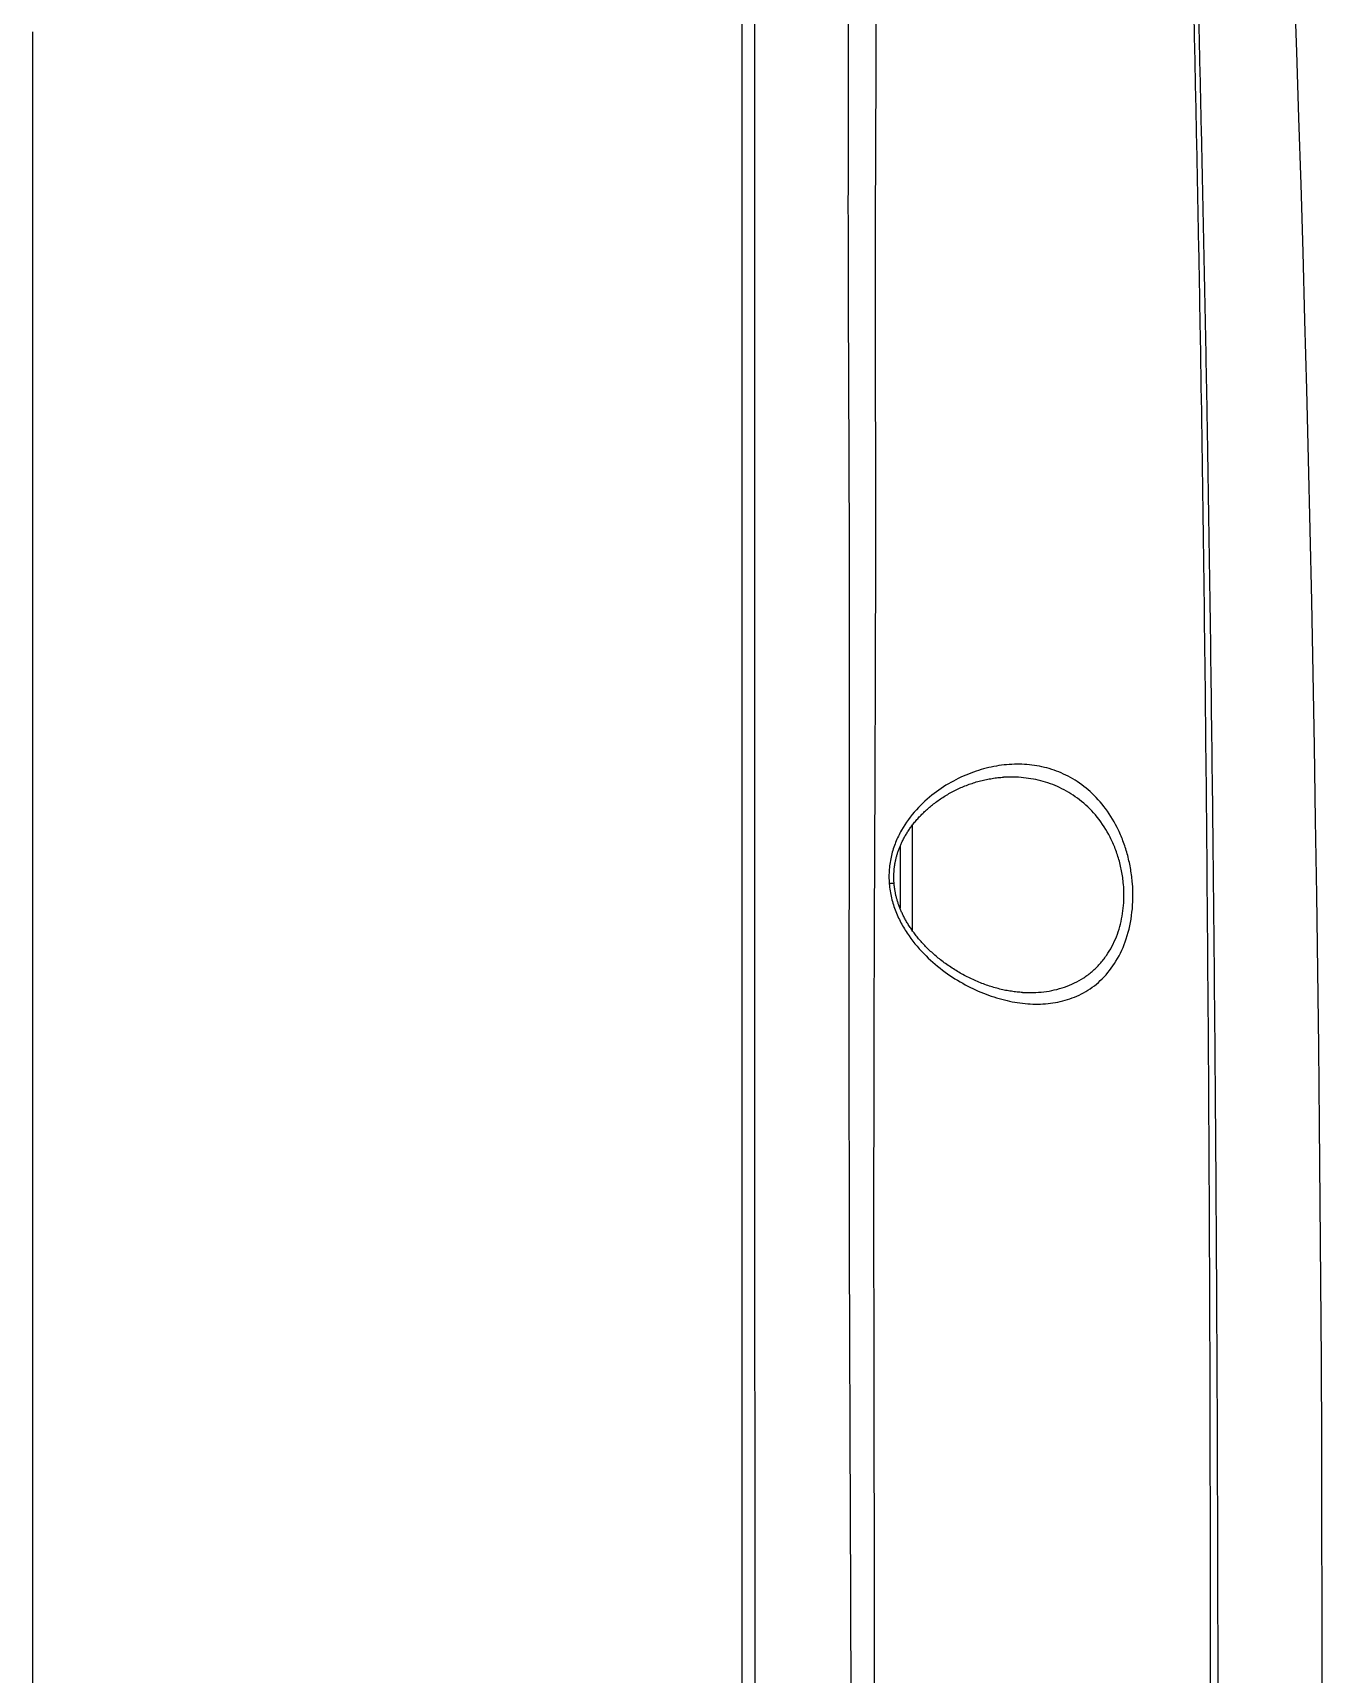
# Model space of a CAD drawing. Header units: millimetres. Extents: x 5828 to 6704, y 123 to 421.
# Drawn here: x 6344.152 to 6346.805, y 269.845 to 273.221 of the extents above; entities that cross this region are included whole.
import ezdxf

# ---------------------------------------------------------------- set-up
doc = ezdxf.new("R2010")
doc.units = ezdxf.units.MM
doc.layers.add('外形图', color=7, linetype='Continuous')

msp = doc.modelspace()

# ---------------------------------------------------------------- linework, layer by layer
at = {"layer": '外形图', "linetype": 'ByBlock'}
for p, q in [((6345.611, 261.085), (6345.611, 276.4787)), ((6344.1518, 269.7204), (6344.1518, 273.2232)), ((6345.961, 271.5906), (6345.961, 271.3746)), ((6345.936, 271.5474), (6345.936, 271.4201))]:
    msp.add_line(p, q, dxfattribs=at)
for points in [[(6346.8045, 269.8106), (6346.8044, 269.983), (6346.8041, 270.1534), (6346.8036, 270.3218), (6346.8028, 270.4882), (6346.8018, 270.6527), (6346.8006, 270.8153), (6346.7991, 270.9761), (6346.7974, 271.1351), (6346.7955, 271.2922), (6346.7934, 271.4476), (6346.7911, 271.6012), (6346.7886, 271.7531), (6346.7859, 271.9033), (6346.7829, 272.0518), (6346.7798, 272.1987), (6346.7764, 272.3439), (6346.7729, 272.4875), (6346.7691, 272.6295), (6346.7652, 272.77), (6346.7611, 272.9088), (6346.7568, 273.0461), (6346.7523, 273.1819), (6346.7476, 273.3162)], [(6345.9237, 271.4713), (6345.9236, 271.4728), (6345.9235, 271.4744), (6345.9234, 271.4759), (6345.9234, 271.4774), (6345.9233, 271.479), (6345.9233, 271.4805), (6345.9232, 271.4821), (6345.9232, 271.4837), (6345.9232, 271.4852), (6345.9232, 271.4868), (6345.9233, 271.4883), (6345.9233, 271.4899), (6345.9234, 271.4915), (6345.9235, 271.493), (6345.9236, 271.4946), (6345.9237, 271.4961), (6345.9238, 271.4977), (6345.9239, 271.4993), (6345.9241, 271.5008), (6345.9242, 271.5024), (6345.9244, 271.5039), (6345.9246, 271.5055), (6345.9248, 271.507), (6345.9251, 271.5086), (6345.9253, 271.5101), (6345.9256, 271.5117), (6345.9259, 271.5133), (6345.9262, 271.5149), (6345.9265, 271.5164), (6345.9268, 271.518), (6345.9272, 271.5196), (6345.9275, 271.5212), (6345.9279, 271.5228), (6345.9283, 271.5244), (6345.9287, 271.526), (6345.9292, 271.5277), (6345.9296, 271.5293), (6345.9301, 271.5309), (6345.9306, 271.5325), (6345.9311, 271.5342), (6345.9317, 271.5358), (6345.9322, 271.5375), (6345.9328, 271.5391), (6345.9334, 271.5408), (6345.934, 271.5424), (6345.9347, 271.5441), (6345.9354, 271.5458), (6345.936, 271.5475), (6345.9368, 271.5492), (6345.9375, 271.5509), (6345.9383, 271.5526), (6345.939, 271.5543), (6345.9399, 271.556), (6345.9407, 271.5577), (6345.9415, 271.5595), (6345.9424, 271.5612), (6345.9433, 271.563), (6345.9443, 271.5647), (6345.9452, 271.5665), (6345.9462, 271.5682), (6345.9472, 271.57), (6345.9483, 271.5718), (6345.9494, 271.5735), (6345.9505, 271.5753), (6345.9516, 271.5771), (6345.9528, 271.5789), (6345.954, 271.5807), (6345.9552, 271.5825), (6345.9564, 271.5843), (6345.9577, 271.5861), (6345.959, 271.5879), (6345.9604, 271.5898), (6345.9618, 271.5916), (6345.9632, 271.5934), (6345.9646, 271.5952), (6345.9661, 271.5971), (6345.9676, 271.5989), (6345.9692, 271.6007), (6345.9708, 271.6025), (6345.9724, 271.6044), (6345.974, 271.6062), (6345.9757, 271.608), (6345.9774, 271.6099), (6345.9792, 271.6117), (6345.981, 271.6135), (6345.9828, 271.6153), (6345.9847, 271.6171), (6345.9866, 271.6189), (6345.9885, 271.6207), (6345.9905, 271.6225), (6345.9925, 271.6243), (6345.9945, 271.6261), (6345.9966, 271.6279), (6345.9987, 271.6297), (6346.0008, 271.6314), (6346.003, 271.6331), (6346.0052, 271.6349), (6346.0074, 271.6366), (6346.0097, 271.6383), (6346.012, 271.64), (6346.0143, 271.6416), (6346.0167, 271.6433), (6346.0191, 271.6449), (6346.0215, 271.6466), (6346.024, 271.6482), (6346.0265, 271.6498), (6346.029, 271.6513), (6346.0315, 271.6528), (6346.0341, 271.6544), (6346.0367, 271.6559), (6346.0393, 271.6573), (6346.042, 271.6588), (6346.0446, 271.6602), (6346.0473, 271.6616), (6346.0501, 271.663), (6346.0528, 271.6643), (6346.0555, 271.6656), (6346.0583, 271.6669), (6346.0611, 271.6682), (6346.0639, 271.6694), (6346.0668, 271.6706), (6346.0696, 271.6718), (6346.0725, 271.6729), (6346.0754, 271.674), (6346.0783, 271.6751), (6346.0812, 271.6761), (6346.0841, 271.6771), (6346.087, 271.678), (6346.0899, 271.679), (6346.0929, 271.6799), (6346.0958, 271.6807), (6346.0988, 271.6815), (6346.1017, 271.6823), (6346.1047, 271.6831), (6346.1077, 271.6838), (6346.1107, 271.6844), (6346.1136, 271.6851), (6346.1166, 271.6857), (6346.1196, 271.6862), (6346.1226, 271.6867), (6346.1255, 271.6872), (6346.1285, 271.6877), (6346.1315, 271.6881), (6346.1344, 271.6884), (6346.1374, 271.6888), (6346.1404, 271.689), (6346.1433, 271.6893), (6346.1463, 271.6895), (6346.1489, 271.6896)], [(6346.188, 271.2469), (6346.1854, 271.2471), (6346.1826, 271.2473), (6346.1797, 271.2475), (6346.1768, 271.2478), (6346.1739, 271.2481), (6346.171, 271.2485), (6346.1681, 271.2488), (6346.1651, 271.2493), (6346.1622, 271.2497), (6346.1592, 271.2502), (6346.1562, 271.2508), (6346.1532, 271.2513), (6346.1502, 271.252), (6346.1472, 271.2526), (6346.1442, 271.2533), (6346.1412, 271.254), (6346.1381, 271.2548), (6346.1351, 271.2556), (6346.132, 271.2564), (6346.1289, 271.2573), (6346.1259, 271.2582), (6346.1228, 271.2592), (6346.1198, 271.2601), (6346.1167, 271.2612), (6346.1137, 271.2622), (6346.1106, 271.2633), (6346.1075, 271.2644), (6346.1045, 271.2656), (6346.1014, 271.2668), (6346.0984, 271.268), (6346.0953, 271.2693), (6346.0923, 271.2706), (6346.0893, 271.272), (6346.0862, 271.2733), (6346.0832, 271.2747), (6346.0803, 271.2761), (6346.0773, 271.2776), (6346.0743, 271.2791), (6346.0714, 271.2806), (6346.0685, 271.2821), (6346.0655, 271.2837), (6346.0626, 271.2853), (6346.0598, 271.2869), (6346.0569, 271.2886), (6346.054, 271.2903), (6346.0512, 271.292), (6346.0485, 271.2937), (6346.0457, 271.2954), (6346.043, 271.2972), (6346.0403, 271.299), (6346.0376, 271.3008), (6346.0349, 271.3026), (6346.0323, 271.3044), (6346.0297, 271.3063), (6346.0271, 271.3082), (6346.0246, 271.3101), (6346.0221, 271.312), (6346.0196, 271.3139), (6346.0172, 271.3158), (6346.0148, 271.3177), (6346.0124, 271.3197), (6346.0101, 271.3216), (6346.0078, 271.3236), (6346.0056, 271.3256), (6346.0033, 271.3275), (6346.0011, 271.3295), (6345.999, 271.3315), (6345.9968, 271.3335), (6345.9948, 271.3355), (6345.9927, 271.3375), (6345.9907, 271.3395), (6345.9887, 271.3415), (6345.9868, 271.3435), (6345.9849, 271.3455), (6345.983, 271.3475), (6345.9812, 271.3495), (6345.9794, 271.3515), (6345.9776, 271.3535), (6345.9759, 271.3555), (6345.9742, 271.3575), (6345.9726, 271.3595), (6345.971, 271.3614), (6345.9694, 271.3634), (6345.9678, 271.3654), (6345.9663, 271.3673), (6345.9648, 271.3693), (6345.9634, 271.3713), (6345.962, 271.3732), (6345.9606, 271.3751), (6345.9593, 271.3771), (6345.958, 271.379), (6345.9567, 271.3809), (6345.9554, 271.3828), (6345.9542, 271.3847), (6345.953, 271.3866), (6345.9518, 271.3885), (6345.9507, 271.3904), (6345.9496, 271.3923), (6345.9485, 271.3941), (6345.9475, 271.396), (6345.9465, 271.3978), (6345.9455, 271.3997), (6345.9445, 271.4015), (6345.9436, 271.4033), (6345.9427, 271.4051), (6345.9418, 271.4069), (6345.941, 271.4087), (6345.9401, 271.4105), (6345.9393, 271.4123), (6345.9385, 271.414), (6345.9378, 271.4158), (6345.937, 271.4175), (6345.9363, 271.4193), (6345.9356, 271.421), (6345.935, 271.4227), (6345.9343, 271.4245), (6345.9337, 271.4262), (6345.9331, 271.4279), (6345.9325, 271.4295), (6345.9319, 271.4312), (6345.9314, 271.4329), (6345.9309, 271.4346), (6345.9304, 271.4362), (6345.9299, 271.4379), (6345.9294, 271.4395), (6345.929, 271.4412), (6345.9285, 271.4428), (6345.9281, 271.4444), (6345.9277, 271.4461), (6345.9274, 271.4477), (6345.927, 271.4493), (6345.9267, 271.4509), (6345.9264, 271.4525), (6345.9261, 271.4541), (6345.9258, 271.4557), (6345.9255, 271.4573), (6345.9252, 271.4588), (6345.925, 271.4604), (6345.9248, 271.462), (6345.9246, 271.4636), (6345.9244, 271.4651), (6345.9242, 271.4667), (6345.924, 271.4683), (6345.9239, 271.4698), (6345.9237, 271.4713)]]:
    msp.add_lwpolyline(points, dxfattribs=at)
for points, knots in [([(6345.6381, 264.5778), (6345.6381, 264.6398), (6345.6381, 264.7638), (6345.638, 265.0119), (6345.638, 265.446), (6345.638, 266.0661), (6345.6379, 266.8103), (6345.6379, 267.5545), (6345.6378, 268.2987), (6345.6378, 269.0428), (6345.6377, 269.787), (6345.6376, 270.5312), (6345.6376, 271.2754), (6345.6375, 272.0196), (6345.6375, 272.6397), (6345.6375, 273.1358), (6345.6374, 273.5079), (6345.6374, 273.88), (6345.6375, 274.2521), (6345.6376, 274.5622), (6345.6376, 274.8102), (6345.6377, 274.9963), (6345.6377, 275.1823), (6345.6377, 275.3684), (6345.6377, 275.5544), (6345.6378, 275.7095), (6345.6378, 275.8335), (6345.6378, 275.9265), (6345.6378, 276.0195), (6345.6378, 276.0971), (6345.6378, 276.1591), (6345.6378, 276.2056), (6345.6378, 276.2521), (6345.6378, 276.2986), (6345.6377, 276.3374), (6345.6377, 276.3684), (6345.6377, 276.3916), (6345.6377, 276.4149), (6345.6377, 276.4343), (6345.6377, 276.4498), (6345.6377, 276.4595), (6345.6377, 276.4672), (6345.6377, 276.473), (6345.6377, 276.4779), (6345.6377, 276.4813), (6345.6377, 276.4832), (6345.6377, 276.4842), (6345.6377, 276.4846)], [0, 0, 0, 0, 0.015625, 0.03125, 0.0625, 0.125, 0.1875, 0.25, 0.3125, 0.375, 0.4375, 0.5, 0.5625, 0.625, 0.6875, 0.71875, 0.75, 0.78125, 0.8125, 0.84375, 0.859375, 0.875, 0.890625, 0.90625, 0.921875, 0.9375, 0.945313, 0.953125, 0.960938, 0.96875, 0.972656, 0.976563, 0.980469, 0.984375, 0.988281, 0.990234, 0.992188, 0.994141, 0.996094, 0.99707, 0.998047, 0.998535, 0.999023, 0.999512, 0.999756, 0.999878, 1, 1, 1, 1]), ([(6345.835, 264.7233), (6345.8353, 264.7937), (6345.8357, 264.9346), (6345.8359, 265.1458), (6345.8361, 265.3571), (6345.8364, 265.6388), (6345.8369, 265.991), (6345.8373, 266.4136), (6345.8371, 266.8362), (6345.8364, 267.3997), (6345.8361, 268.1041), (6345.8367, 268.8084), (6345.8365, 269.3718), (6345.8357, 269.7239), (6345.8348, 270.0055), (6345.8337, 270.2871), (6345.8322, 270.639), (6345.8314, 271.0612), (6345.8317, 271.4833), (6345.8324, 271.8349), (6345.8322, 272.116), (6345.8315, 272.3269), (6345.8305, 272.5376), (6345.8298, 272.7132), (6345.8296, 272.8537), (6345.8297, 272.959), (6345.8299, 273.0642), (6345.83, 273.1694), (6345.8298, 273.2747), (6345.8291, 273.3799), (6345.8283, 273.4852), (6345.8275, 273.5903), (6345.8274, 273.6954), (6345.8277, 273.8348), (6345.8283, 273.9735), (6345.8282, 274.1113), (6345.828, 274.2135), (6345.8278, 274.3147), (6345.8278, 274.4473), (6345.8281, 274.6097), (6345.8287, 274.8001), (6345.8293, 274.9839), (6345.8298, 275.1602), (6345.83, 275.3282), (6345.8302, 275.487), (6345.8305, 275.636), (6345.8309, 275.7743), (6345.8315, 275.9015), (6345.832, 276.0169), (6345.8325, 276.1056), (6345.8328, 276.1703), (6345.8329, 276.214), (6345.833, 276.2544), (6345.8331, 276.2915), (6345.8331, 276.3252), (6345.8332, 276.3555), (6345.8332, 276.3822), (6345.8333, 276.4023), (6345.8334, 276.4166), (6345.8334, 276.426), (6345.8335, 276.4345), (6345.8335, 276.4422), (6345.8336, 276.4489), (6345.8337, 276.4547), (6345.8338, 276.4596), (6345.8338, 276.4632), (6345.8339, 276.4656), (6345.8339, 276.467), (6345.8339, 276.4683), (6345.834, 276.4693), (6345.834, 276.47), (6345.834, 276.4704), (6345.834, 276.4707), (6345.8341, 276.4709), (6345.8341, 276.471), (6345.8341, 276.4711), (6345.8341, 276.4711), (6345.8341, 276.4711)], [0, 0, 0, 0, 0.017981, 0.035965, 0.053949, 0.071934, 0.107904, 0.143878, 0.179853, 0.215829, 0.287778, 0.35972, 0.395686, 0.43165, 0.44963, 0.467609, 0.503561, 0.539502, 0.575427, 0.611335, 0.629283, 0.647229, 0.665172, 0.683109, 0.692074, 0.701036, 0.709994, 0.718952, 0.727909, 0.736868, 0.745827, 0.754782, 0.763727, 0.77265, 0.790377, 0.799153, 0.807854, 0.81647, 0.824991, 0.841712, 0.857944, 0.873614, 0.888647, 0.90297, 0.916513, 0.92921, 0.941004, 0.951843, 0.961682, 0.970482, 0.97448, 0.978203, 0.981647, 0.984806, 0.987675, 0.990252, 0.992531, 0.99451, 0.995386, 0.996186, 0.99691, 0.997559, 0.998131, 0.998627, 0.999046, 0.99939, 0.999533, 0.999657, 0.999762, 0.999847, 0.999914, 0.99994, 0.999962, 0.999978, 0.99999, 0.999997, 1, 1, 1, 1]), ([(6345.8831, 264.7227), (6345.8832, 264.8632), (6345.8827, 265.074), (6345.8822, 265.3551), (6345.8819, 265.566), (6345.882, 265.7768), (6345.8821, 266.0579), (6345.8821, 266.4093), (6345.8817, 266.831), (6345.8813, 267.2528), (6345.8813, 267.6745), (6345.8818, 268.0961), (6345.8826, 268.5178), (6345.8835, 268.9394), (6345.8841, 269.361), (6345.884, 269.7826), (6345.8832, 270.2041), (6345.8823, 270.6255), (6345.8824, 270.9766), (6345.883, 271.2573), (6345.8841, 271.538), (6345.8854, 271.8186), (6345.8861, 272.0991), (6345.8861, 272.3094), (6345.8857, 272.5197), (6345.8854, 272.7299), (6345.8858, 272.9051), (6345.8865, 273.0451), (6345.887, 273.1501), (6345.8873, 273.255), (6345.8871, 273.36), (6345.8866, 273.465), (6345.8861, 273.57), (6345.8861, 273.6748), (6345.8864, 273.7794), (6345.8869, 273.8835), (6345.8872, 273.9872), (6345.8871, 274.0901), (6345.8868, 274.1922), (6345.8865, 274.2933), (6345.8863, 274.4259), (6345.8863, 274.5882), (6345.8866, 274.7787), (6345.8868, 274.9626), (6345.8868, 275.139), (6345.8865, 275.3073), (6345.886, 275.4664), (6345.8856, 275.6157), (6345.8854, 275.7544), (6345.8853, 275.882), (6345.8852, 275.9978), (6345.8851, 276.0868), (6345.8849, 276.1517), (6345.8848, 276.1957), (6345.8846, 276.2363), (6345.8844, 276.2735), (6345.8841, 276.3074), (6345.8839, 276.3377), (6345.8837, 276.3646), (6345.8836, 276.3848), (6345.8836, 276.3992), (6345.8835, 276.4086), (6345.8835, 276.4172), (6345.8835, 276.4248), (6345.8835, 276.4316), (6345.8835, 276.4374), (6345.8835, 276.4424), (6345.8835, 276.4459), (6345.8835, 276.4483), (6345.8836, 276.4498), (6345.8836, 276.451), (6345.8836, 276.452), (6345.8836, 276.4527), (6345.8836, 276.4531), (6345.8836, 276.4534), (6345.8836, 276.4536), (6345.8836, 276.4537), (6345.8836, 276.4538), (6345.8836, 276.4538), (6345.8836, 276.4538)], [0, 0, 0, 0, 0.03594, 0.053912, 0.071884, 0.089856, 0.107828, 0.143775, 0.179723, 0.215671, 0.251619, 0.287565, 0.323508, 0.359449, 0.395387, 0.431322, 0.467252, 0.503175, 0.539086, 0.557035, 0.57498, 0.610857, 0.628789, 0.646719, 0.664646, 0.682567, 0.700477, 0.709427, 0.718376, 0.727324, 0.736274, 0.745225, 0.754172, 0.76311, 0.772029, 0.780916, 0.789755, 0.798534, 0.80724, 0.815862, 0.824391, 0.841131, 0.857388, 0.873088, 0.888158, 0.902522, 0.916111, 0.928857, 0.9407, 0.951588, 0.961475, 0.970321, 0.974341, 0.978085, 0.981548, 0.984725, 0.987612, 0.990204, 0.992497, 0.994487, 0.995368, 0.996173, 0.996902, 0.997553, 0.998128, 0.998626, 0.999047, 0.999392, 0.999535, 0.999659, 0.999764, 0.99985, 0.999916, 0.999942, 0.999963, 0.99998, 0.999991, 0.999998, 1, 1, 1, 1]), ([(6346.6145, 275.6383), (6346.6145, 275.6383), (6346.6145, 275.6383), (6346.6143, 275.6384), (6346.6141, 275.6381), (6346.6139, 275.6377), (6346.6137, 275.637), (6346.6134, 275.636), (6346.6132, 275.6348), (6346.6128, 275.6332), (6346.6125, 275.6314), (6346.6121, 275.6294), (6346.6115, 275.6261), (6346.6107, 275.6213), (6346.6097, 275.6146), (6346.6086, 275.607), (6346.6074, 275.5982), (6346.6061, 275.5883), (6346.6047, 275.5774), (6346.6026, 275.5607), (6346.5999, 275.5372), (6346.5963, 275.5059), (6346.5925, 275.4705), (6346.5884, 275.4311), (6346.5841, 275.3877), (6346.5779, 275.3223), (6346.5699, 275.2313), (6346.5606, 275.1117), (6346.5515, 274.9788), (6346.543, 274.8335), (6346.5357, 274.677), (6346.5299, 274.5103), (6346.5259, 274.335), (6346.5239, 274.1523), (6346.5241, 273.9961), (6346.5256, 273.8686), (6346.528, 273.7386), (6346.5316, 273.6079), (6346.5351, 273.4769), (6346.5384, 273.3457), (6346.542, 273.1817), (6346.5461, 272.9848), (6346.55, 272.7878), (6346.5548, 272.5249), (6346.5598, 272.1961), (6346.5644, 271.8013), (6346.5681, 271.4063), (6346.5709, 271.0109), (6346.5729, 270.6153), (6346.5739, 270.2194), (6346.5741, 269.8234), (6346.5737, 269.4271), (6346.5728, 269.0307), (6346.5712, 268.6341), (6346.5683, 268.1051), (6346.5641, 267.5759), (6346.5589, 267.0466), (6346.5542, 266.6495), (6346.5486, 266.2523), (6346.5419, 265.8552), (6346.5353, 265.5243), (6346.5296, 265.2595), (6346.525, 265.061), (6346.5202, 264.8624), (6346.513, 264.5977), (6346.5068, 264.3993), (6346.5028, 264.2669)], [0, 0, 0, 0, 0.00001, 0.000018, 0.000039, 0.000081, 0.000146, 0.000235, 0.000348, 0.000485, 0.000646, 0.000831, 0.001041, 0.001531, 0.002118, 0.002802, 0.00358, 0.004455, 0.005424, 0.006487, 0.008891, 0.011663, 0.014796, 0.018282, 0.022115, 0.026287, 0.035616, 0.046191, 0.05793, 0.070748, 0.084556, 0.099252, 0.114716, 0.130813, 0.147424, 0.155892, 0.164447, 0.181708, 0.190362, 0.199016, 0.216316, 0.233622, 0.250946, 0.26828, 0.302961, 0.337658, 0.372384, 0.40714, 0.441919, 0.476714, 0.511528, 0.54636, 0.581207, 0.616067, 0.650938, 0.720712, 0.755614, 0.790523, 0.825435, 0.860349, 0.895264, 0.912722, 0.930179, 0.947635, 0.965092, 1, 1, 1, 1]), ([(6346.6263, 275.5971), (6346.6263, 275.5974), (6346.6263, 275.5977), (6346.6262, 275.5981), (6346.6261, 275.5983), (6346.626, 275.5985), (6346.6258, 275.5984), (6346.6257, 275.5983), (6346.6257, 275.5981), (6346.6256, 275.5979), (6346.6255, 275.5977), (6346.6253, 275.5972), (6346.6252, 275.5967), (6346.6249, 275.5958), (6346.6247, 275.5946), (6346.6244, 275.5933), (6346.6241, 275.5919), (6346.6238, 275.5906), (6346.6236, 275.5892), (6346.6233, 275.5879), (6346.623, 275.586), (6346.6226, 275.5838), (6346.6222, 275.581), (6346.6216, 275.5774), (6346.6209, 275.5728), (6346.6201, 275.5673), (6346.6193, 275.5619), (6346.6183, 275.5546), (6346.617, 275.5454), (6346.6151, 275.5308), (6346.6127, 275.5125), (6346.61, 275.4905), (6346.6065, 275.4612), (6346.6024, 275.4245), (6346.5976, 275.3805), (6346.593, 275.3364), (6346.5887, 275.2923), (6346.5832, 275.2336), (6346.5767, 275.16), (6346.5696, 275.0717), (6346.5632, 274.9834), (6346.5554, 274.8655), (6346.5473, 274.7181), (6346.5401, 274.5411), (6346.5354, 274.364), (6346.5329, 274.1869), (6346.5326, 274.0097), (6346.5343, 273.8621), (6346.5368, 273.744), (6346.5392, 273.6554), (6346.5418, 273.5669), (6346.5452, 273.4488), (6346.5491, 273.3013), (6346.5532, 273.1242), (6346.5572, 272.947), (6346.5609, 272.7699), (6346.5645, 272.5928), (6346.5688, 272.3566), (6346.5734, 272.0614), (6346.5779, 271.7071), (6346.5817, 271.3528), (6346.5847, 270.9985), (6346.5879, 270.5261), (6346.5899, 269.9356), (6346.5901, 269.2269), (6346.5882, 268.5183), (6346.5838, 267.8097), (6346.578, 267.2192), (6346.5721, 266.7468), (6346.5667, 266.3925), (6346.5604, 266.0383), (6346.5528, 265.684), (6346.5457, 265.3888), (6346.5396, 265.1527), (6346.5348, 264.9756), (6346.5296, 264.7985), (6346.524, 264.6215), (6346.5179, 264.4444), (6346.5137, 264.3264), (6346.5117, 264.2674)], [0, 0, 0, 0, 0.000061, 0.000092, 0.000107, 0.000122, 0.000137, 0.000153, 0.000168, 0.000183, 0.000214, 0.000244, 0.000305, 0.000366, 0.000488, 0.00061, 0.000732, 0.000855, 0.000977, 0.001099, 0.001221, 0.001465, 0.001709, 0.001953, 0.002441, 0.00293, 0.003418, 0.003906, 0.004883, 0.005859, 0.007813, 0.009766, 0.011719, 0.015625, 0.019531, 0.023438, 0.027344, 0.03125, 0.039063, 0.046875, 0.054688, 0.0625, 0.078125, 0.09375, 0.109375, 0.125, 0.140625, 0.156249, 0.164062, 0.171874, 0.179687, 0.187499, 0.203124, 0.218749, 0.234374, 0.249999, 0.265625, 0.28125, 0.3125, 0.34375, 0.375, 0.40625, 0.4375, 0.5, 0.5625, 0.625, 0.6875, 0.75, 0.78125, 0.8125, 0.84375, 0.875, 0.90625, 0.921875, 0.9375, 0.953125, 0.96875, 0.984375, 1, 1, 1, 1]), ([(6346.4142, 271.4708), (6346.4135, 271.4806), (6346.411, 271.5), (6346.4049, 271.5283), (6346.3964, 271.5554), (6346.3826, 271.5884), (6346.361, 271.6249), (6346.3289, 271.6607), (6346.2927, 271.6874), (6346.2536, 271.7054), (6346.2128, 271.7152), (6346.1709, 271.7175), (6346.1285, 271.7127), (6346.0863, 271.7011), (6346.0447, 271.6826), (6346.0048, 271.6569), (6345.9679, 271.6233), (6345.9421, 271.5882), (6345.9263, 271.5557), (6345.9176, 271.5287), (6345.913, 271.5), (6345.913, 271.4804), (6345.9138, 271.4706)], [0, 0, 0, 0, 0.037921, 0.075323, 0.111795, 0.147039, 0.213346, 0.274414, 0.331411, 0.38585, 0.439189, 0.492612, 0.547007, 0.603019, 0.661138, 0.721808, 0.785532, 0.852945, 0.888306, 0.924748, 0.962106, 1, 1, 1, 1]), ([(6346.3957, 271.4693), (6346.3949, 271.4786), (6346.3924, 271.4968), (6346.3859, 271.5234), (6346.3769, 271.5485), (6346.3624, 271.5789), (6346.3399, 271.6122), (6346.3068, 271.644), (6346.2701, 271.6671), (6346.2309, 271.6821), (6346.1902, 271.6898), (6346.1626, 271.6904), (6346.1489, 271.6896)], [0, 0, 0, 0, 0.075545, 0.149986, 0.222499, 0.292583, 0.424745, 0.547592, 0.663818, 0.776387, 0.887817, 1, 1, 1, 1]), ([(6345.9237, 271.4713), (6345.9235, 271.4713), (6345.9231, 271.4713), (6345.9223, 271.4712), (6345.9213, 271.4712), (6345.92, 271.4711), (6345.9183, 271.471), (6345.9163, 271.4708), (6345.9146, 271.4707), (6345.9138, 271.4706)], [0, 0, 0, 0, 0.062485, 0.124986, 0.249988, 0.37499, 0.499992, 0.749996, 1, 1, 1, 1]), ([(6345.9138, 271.4706), (6345.9146, 271.4607), (6345.9177, 271.4412), (6345.9267, 271.4132), (6345.939, 271.3872), (6345.9587, 271.3558), (6345.9879, 271.3218), (6346.0274, 271.2885), (6346.0692, 271.2622), (6346.1121, 271.2426), (6346.1553, 271.2293), (6346.1982, 271.2225), (6346.2404, 271.2228), (6346.2811, 271.2309), (6346.3194, 271.2477), (6346.354, 271.2744), (6346.3828, 271.3115), (6346.4038, 271.3583), (6346.4152, 271.4127), (6346.4157, 271.4512), (6346.4142, 271.4708)], [0, 0, 0, 0, 0.03791, 0.075372, 0.112087, 0.147929, 0.21689, 0.282584, 0.345306, 0.40528, 0.462701, 0.517823, 0.571077, 0.623232, 0.675569, 0.729968, 0.78868, 0.853547, 0.92476, 1, 1, 1, 1]), ([(6346.188, 271.2469), (6346.2026, 271.2462), (6346.2319, 271.2469), (6346.2679, 271.2549), (6346.2949, 271.266), (6346.3141, 271.2768), (6346.3317, 271.29), (6346.3474, 271.3054), (6346.361, 271.3227), (6346.3762, 271.3477), (6346.3895, 271.382), (6346.3971, 271.4254), (6346.397, 271.4548), (6346.3957, 271.4693)], [0, 0, 0, 0, 0.124994, 0.249913, 0.312451, 0.374985, 0.437517, 0.500049, 0.562583, 0.625121, 0.750031, 0.874999, 1, 1, 1, 1])]:
    msp.add_open_spline(points, degree=3, knots=knots, dxfattribs=at)

doc.saveas('drawing.dxf')
